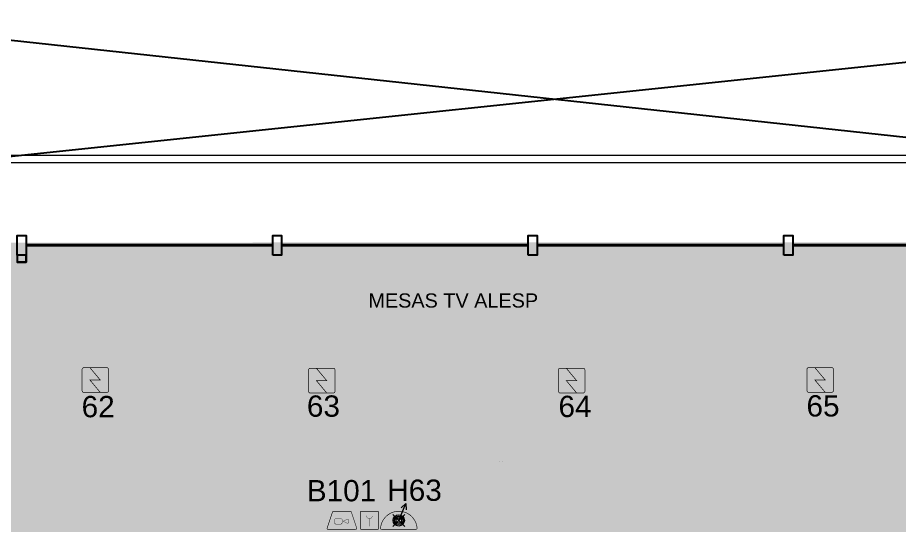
# Model space of a CAD drawing. Header units: metres. Extents: x -331 to 2982, y 362 to 2539.
# Drawn here: x 794.6 to 819.44, y 2187.83 to 2202.14 of the extents above; entities that cross this region are included whole.
import ezdxf
from ezdxf.enums import TextEntityAlignment as Align

# ---------------------------------------------------------------- set-up
doc = ezdxf.new("R2010")
doc.units = ezdxf.units.M
doc.layers.get('0').update_dxf_attribs({"color": 251})
doc.layers.add('_salas', color=251, linetype='Continuous', plot=False)
for name, color, linetype in [('ALV', 251, 'Continuous'), ('Det', 251, 'Continuous'), ('DET. FUMAÇA', 1, 'Continuous'), ('Div', 251, 'Continuous'), ('Est', 251, 'Continuous'), ('SALAS NOVAS', 7, 'Continuous'), ('vid', 251, 'Continuous')]:
    doc.layers.add(name, color=color, linetype=linetype)
doc.styles.add('X3G_ENTITY_14222452', font='arial.ttf', dxfattribs={"height": 0.6})
doc.styles.add('X3G_ENTITY_142229C8', font='arial.ttf', dxfattribs={"height": 0.6})
doc.styles.add('X3G_ENTITY_14222A05', font='arial.ttf', dxfattribs={"height": 0.6})
doc.styles.add('X3G_ENTITY_14222A42', font='arial.ttf', dxfattribs={"height": 0.6})
doc.styles.add('X3G_ENTITY_14222A7F', font='arial.ttf', dxfattribs={"height": 0.6})
doc.styles.add('X3G_ENTITY_14222B79', font='arial.ttf', dxfattribs={"height": 0.4})
doc.styles.add('X3G_ENTITY_1422AA0A', font='arial.ttf', dxfattribs={"height": 0.6})

# ---------------------------------------------------------------- blocks, each defined once
blk = doc.blocks.new('Detector de fumaça')
at = {"layer": 'DET. FUMAÇA', "linetype": 'Continuous', "lineweight": 15, "const_width": 0.0187}
blk.add_lwpolyline([(774.599, 539.816), (775.249, 539.816, -0.414214), (775.296, 539.769), (775.296, 539.167, -0.414214), (775.249, 539.12), (774.599, 539.12, -0.414214), (774.553, 539.167), (774.553, 539.769, -0.414214)], format="xyb", close=True, dxfattribs=at)
blk.add_lwpolyline([(774.773, 539.816), (775.064, 539.468), (774.773, 539.468), (775.064, 539.12)], dxfattribs=at)
blk = doc.blocks.new('WEW')
at = {"color": 1, "lineweight": 0, "true_color": 0xe60000}
for p, q in [((1781.244, 994.005), (1781.439, 994.482)), ((1781.439, 994.482), (1781.308, 994.36)), ((1781.439, 994.482), (1781.447, 994.302)), ((1781.075, 994.175), (1781.413, 993.836)), ((1781.413, 994.175), (1781.075, 993.836))]:
    blk.add_line(p, q, dxfattribs=at)
at = {"color": 1, "true_color": 0xe60000, "const_width": 0.0172}
for points in [[(1779.259, 993.747), (1780.023, 993.747, 0.511918), (1780.056, 993.793), (1779.907, 994.24, 0.322823), (1779.874, 994.263), (1779.408, 994.263, 0.322823), (1779.375, 994.24), (1779.226, 993.793, 0.511918)], [(1780.193, 994.263), (1780.641, 994.263, -0.414214), (1780.675, 994.229), (1780.675, 993.782, -0.414214), (1780.641, 993.747), (1780.193, 993.747, -0.414214), (1780.159, 993.782), (1780.159, 994.229, -0.414214)], [(1780.764, 993.748), (1781.724, 993.748, 0.435311), (1781.759, 993.784, 0.930949), (1780.73, 993.784, 0.435311)]]:
    blk.add_lwpolyline(points, format="xyb", close=True, dxfattribs=at)
at = {"color": 1, "true_color": 0xe60000, "const_width": 0.0086}
for points in [[(1779.463, 994.06), (1779.617, 994.06), (1779.652, 994.026), (1779.652, 993.936), (1779.617, 993.902), (1779.463, 993.902), (1779.428, 993.936), (1779.428, 994.026)], [(1779.832, 993.936), (1779.832, 994.026), (1779.802, 994.044), (1779.679, 993.981), (1779.802, 993.918)]]:
    blk.add_lwpolyline(points, close=True, dxfattribs=at)
for points in [[(1780.336, 994.135), (1780.338, 994.117), (1780.344, 994.099), (1780.351, 994.088), (1780.365, 994.073), (1780.373, 994.067), (1780.386, 994.06), (1780.397, 994.057), (1780.413, 994.055), (1780.421, 994.055), (1780.431, 994.056), (1780.45, 994.062), (1780.464, 994.07), (1780.477, 994.082), (1780.488, 994.096), (1780.494, 994.11), (1780.497, 994.122), (1780.498, 994.13), (1780.498, 994.136)], [(1780.417, 993.837), (1780.417, 994.055)]]:
    blk.add_lwpolyline(points, dxfattribs=at)
at = {"color": 1, "lineweight": 0, "true_color": 0xe60000}
for radius in [0.158, 0.119, 0.0774]:
    blk.add_circle((1781.244, 994.005), radius, dxfattribs=at)

msp = doc.modelspace()

# ---------------------------------------------------------------- hatches: boundary and pattern name
at = {"layer": '_salas', "transparency": 33554559}
h = msp.add_hatch(color=256, dxfattribs=at)
h.dxf.hatch_style = 1
h.paths.add_polyline_path([(839.661, 2195.817), (775.861, 2195.791), (775.861, 2190.319), (782.791, 2190.319), (782.791, 2187.719), (775.861, 2187.719), (775.861, 2183.019), (799.661, 2183.019), (799.661, 2183.219), (799.261, 2183.219), (799.261, 2187.519), (806.361, 2187.519), (806.361, 2184.769), (809.061, 2184.769), (809.061, 2184.569), (810.961, 2184.569), (810.961, 2185.099), (815.161, 2185.099), (815.161, 2187.419), (817.261, 2187.419), (817.261, 2185.099), (839.261, 2185.094), (839.261, 2182.894), (845.151, 2182.894), (845.151, 2159.489), (853.061, 2159.489), (853.061, 2166.994), (852.261, 2166.994), (852.261, 2168.394), (853.061, 2168.394), (853.061, 2175.254), (852.261, 2175.254), (852.261, 2176.889), (853.061, 2176.889), (853.061, 2183.894), (852.261, 2183.894), (852.261, 2185.094), (849.661, 2185.094), (849.661, 2187.569), (845.261, 2187.569), (845.261, 2188.494), (839.761, 2188.494), (839.761, 2190.319), (839.661, 2190.319)])

# ---------------------------------------------------------------- linework, layer by layer
at = {"layer": 'ALV', "color": 251}
for p, q in [((794.834, 2195.446), (794.834, 2195.246)), ((794.834, 2195.246), (794.584, 2195.246))]:
    msp.add_line(p, q, dxfattribs=at)
msp.add_lwpolyline([(794.834, 2195.446), (794.584, 2195.446), (794.584, 2195.246), (794.834, 2195.246)], close=True, dxfattribs=at)
for points in [[(808.159, 2189.631), (808.159, 2189.631)], [(808.259, 2189.631), (808.259, 2189.631)], [(808.259, 2189.631), (808.259, 2189.631)]]:
    msp.add_lwpolyline(points, dxfattribs=at)
at = {"layer": 'Det', "color": 251}
for p, q in [((773.234, 2203.811), (845.099, 2195.996)), ((773.119, 2195.996), (844.959, 2203.546))]:
    msp.add_line(p, q, dxfattribs=at)
at = {"layer": 'Div', "color": 230, "linetype": 'Continuous', "lineweight": 0}
for p, q in [((777.963, 2198.258), (871.449, 2198.258)), ((778.163, 2198.058), (871.425, 2198.058))]:
    msp.add_line(p, q, dxfattribs=at)
at = {"layer": 'Est', "color": 251}
for points in [[(794.584, 2195.446), (794.584, 2195.996), (794.834, 2195.996), (794.834, 2195.446)], [(801.784, 2195.446), (801.784, 2195.996), (802.034, 2195.996), (802.034, 2195.446)], [(808.984, 2195.446), (808.984, 2195.996), (809.234, 2195.996), (809.234, 2195.446)], [(816.184, 2195.446), (816.184, 2195.996), (816.434, 2195.996), (816.434, 2195.446)]]:
    msp.add_lwpolyline(points, close=True, dxfattribs=at)
at = {"layer": 'vid', "color": 251}
for p, q in [((801.784, 2195.731), (794.834, 2195.731)), ((801.784, 2195.711), (794.834, 2195.711)), ((808.984, 2195.731), (802.034, 2195.731)), ((808.984, 2195.711), (802.034, 2195.711)), ((816.184, 2195.731), (809.234, 2195.731)), ((816.184, 2195.711), (809.234, 2195.711)), ((823.384, 2195.731), (816.434, 2195.731)), ((823.384, 2195.711), (816.434, 2195.711))]:
    msp.add_line(p, q, dxfattribs=at)

# ---------------------------------------------------------------- block references
at = {"lineweight": 0}
msp.add_blockref('WEW', (-975.908, 1193.965), dxfattribs=at)
at = {"layer": 'DET. FUMAÇA', "linetype": 'Continuous', "lineweight": 0}
for p in [(21.861, 1652.457), (28.241, 1652.441), (35.282, 1652.442), (42.284, 1652.461)]:
    msp.add_blockref('Detector de fumaça', p, dxfattribs=at)

# ---------------------------------------------------------------- texts
at = {"layer": 'Div', "color": 5, "linetype": 'Continuous', "lineweight": 0, "true_color": 0x0000ff, "char_height": 0.6, "attachment_point": 1}
for s, insert, style in [('62', (796.399, 2191.477), 'X3G_ENTITY_142229C8'), ('63', (802.746, 2191.492), 'X3G_ENTITY_14222A05'), ('64', (809.834, 2191.483), 'X3G_ENTITY_14222A42'), ('65', (816.822, 2191.498), 'X3G_ENTITY_14222A7F')]:
    msp.add_mtext_dynamic_manual_height_columns(s, width=13.3188, gutter_width=2.5, heights=[0], dxfattribs=dict(at, insert=insert, style=style))
at = {"layer": 'Div', "color": 96, "linetype": 'Continuous', "lineweight": 0, "true_color": 0x008000, "insert": (805.01, 2189.121), "char_height": 0.6, "width": 13.3188, "attachment_point": 1, "style": 'X3G_ENTITY_1422AA0A'}
msp.add_mtext('H63', dxfattribs=at)
at = {"layer": 'Div', "color": 6, "linetype": 'Continuous', "lineweight": 0, "true_color": 0xff00ff, "insert": (802.743, 2189.108), "char_height": 0.6, "attachment_point": 1, "style": 'X3G_ENTITY_14222452'}
msp.add_mtext_dynamic_manual_height_columns('B101', width=13.3188, gutter_width=2.5, heights=[0], dxfattribs=at)
at = {"layer": 'SALAS NOVAS', "color": 251, "style": 'X3G_ENTITY_14222B79'}
msp.add_text('MESAS TV ALESP', height=0.4, dxfattribs=at).set_placement((806.87, 2193.967), align=Align.CENTER)

doc.saveas('drawing.dxf')
